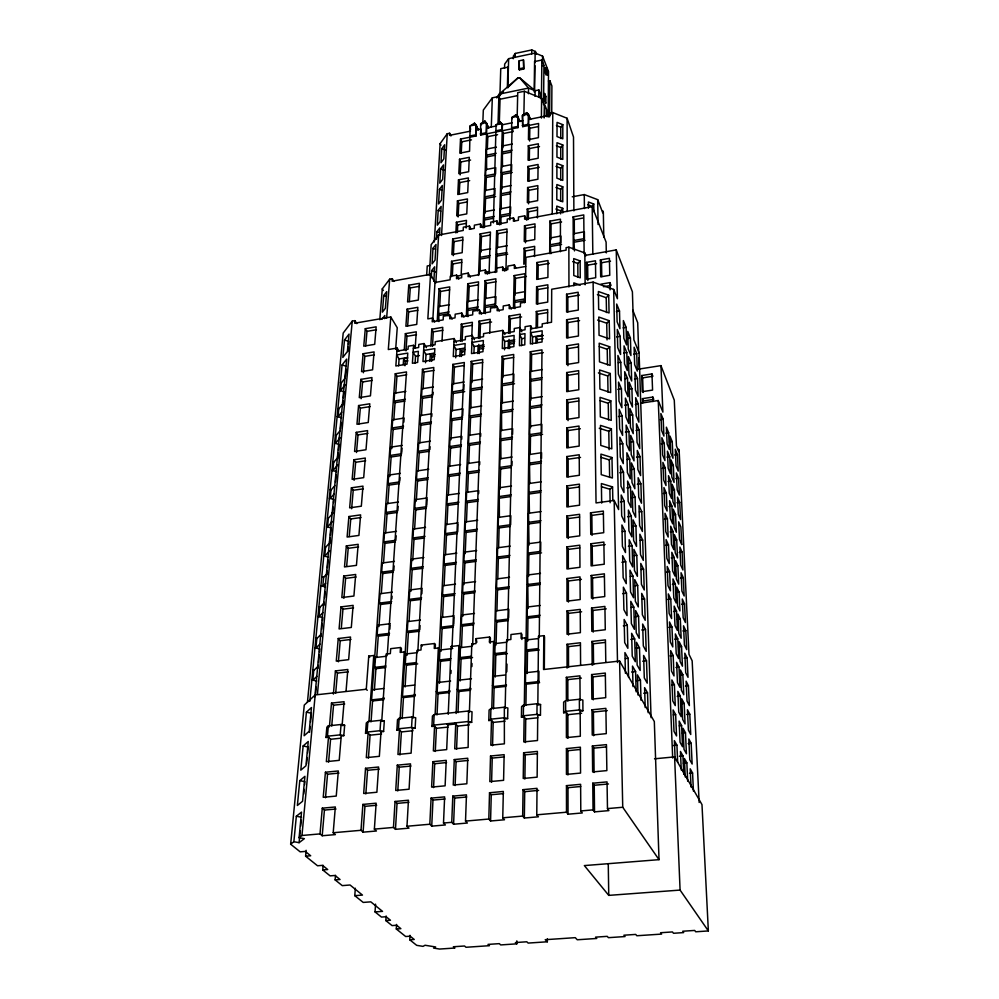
<?xml version="1.0" encoding="UTF-8"?>
<svg xmlns="http://www.w3.org/2000/svg" width="999" height="999" viewBox="0 0 999 999"><rect width="100%" height="100%" fill="white"/><g stroke="black" fill="none" stroke-linecap="round" stroke-linejoin="round"><path stroke-width="1.5" d="M560.651 213.873L560.651 210.814L562.774 208.341L556.78 206.094L556.755 213.774M560.664 201.311L560.689 189.286L562.787 186.788L556.855 184.54L556.805 199.588L562.774 201.823L562.787 186.788M560.701 179.97L560.714 168.182L562.799 165.672L556.918 163.411L556.88 178.159L562.787 180.407L562.799 165.672M560.726 159.053L560.739 147.502L562.799 144.967L556.992 142.695L556.942 157.155L562.799 159.415L562.799 144.967M560.751 138.536L560.764 127.21L562.812 124.675L557.055 122.39L557.005 136.563L562.799 138.836L562.812 124.675M562.774 212.937L562.774 208.341M560.389 251.711L560.439 219.206L549.887 221.141L549.687 253.609M550.224 244.743L550.274 237.937L560.889 236.026L560.876 242.832L550.224 244.743L550.899 253.659M550.998 238.162L551.073 223.888L549.887 221.141M551.735 114.036L551.898 85.964L549.875 80.757L548.439 81.044M516.833 940.871L516.783 943.843L515.409 942.556L526.798 941.782L528.146 943.081L547.327 941.782L547.352 938.798M552.235 213.561L552.759 112.55L550.299 113.049L550.274 115.147L528.771 119.455M547.539 74.713L547.564 70.717L546.341 67.532L544.905 67.832L544.867 71.828L546.091 75L547.539 74.713L546.303 71.528L546.341 67.532M537.737 715.446L537.487 740.521L523.763 741.895L524.138 716.87L521.428 717.145L521.59 706.568L523.501 705.182L537.05 703.746L536.95 714.36L537.737 715.446L540.459 715.172L540.559 704.557L537.837 704.844L538.511 636.276L543.806 635.664L543.543 669.517L619.592 661.051L654.32 721.54L659.015 859.664L584.365 865.584L608.753 895.379L680.082 890.084L708.353 930.931L695.679 931.792L694.705 930.431L682.692 931.243L683.691 932.591L673.488 933.278L672.464 931.93L660.539 932.741L661.588 934.09L636.813 935.751L635.714 934.415L623.913 935.214L625.049 936.55L608.416 937.674L607.242 936.35L595.566 937.137L596.753 938.461L577.26 939.772L575.274 937.661L545.242 939.697L547.327 941.782M548.164 117.07L548.513 71.503L542.582 56.131L535.152 53.059L508.641 58.654L504.67 64.111L504.557 68.207M544.318 669.118L544.555 636.825L543.806 635.664M547.577 322.839L547.677 309.578L536.313 311.501L536.113 327.684M549.625 116.895L549.875 80.757M536.775 814.822L537.025 788.348L523.064 789.647L522.664 816.071L524.338 818.031L538.399 816.795L536.775 814.822L566.495 812.212L568.044 814.197L582.305 812.949L580.794 810.951L580.619 784.327L566.458 785.639L566.495 812.212M538.511 636.276L539.273 637.449L541.982 349.862L530.269 351.773L525.449 683.029L538.848 681.568L538.948 671.253L525.599 672.739M544.18 117.969L544.305 104.982L541.608 98.214L524.338 91.271L517.719 92.632L517.17 117.095M541.533 458.479L541.583 452.709L529.358 454.508L529.832 483.628M544.692 116.096L544.792 104.883L546.69 109.653L546.64 116.646M545.904 96.578L545.854 103.409L544.592 100.262L544.667 93.419L545.904 96.578L543.718 97.015M540.484 98.377L540.534 94.156L538.873 89.972L535.127 90.734L528.521 88.074L519.567 77.71L517.732 78.084L499.275 94.093L496.665 97.627M541.433 99.376L541.858 60.04L534.59 61.563L534.153 91.858M541.396 118.094L541.608 98.214M542.519 62.974L542.582 56.131M543.556 104.695L543.943 65.41L541.858 60.04M538.786 97.003L538.873 89.972M535.939 342.832L536.013 336.813L543.181 335.627M536.613 286.738L536.401 304.008L547.727 302.085L547.852 284.79L536.613 286.738L537.912 289.523L537.749 303.908M536.913 262.512L536.7 279.408L547.902 277.46L548.014 260.539L536.913 262.512L538.186 265.322L538.024 279.146M537.437 217.894L537.574 207.155L527.26 209.066L527.072 219.805M537.3 342.557L537.337 339.548L536.013 336.813M537.474 327.497L537.624 314.26L536.313 311.501M519.73 330.657L525.049 329.77L525.099 326.673L530.644 325.749L530.382 343.906L542.057 341.983L542.157 330.794L530.544 332.717L532.567 336.875L532.479 343.856M524.338 818.031L524.712 791.67L523.064 789.647M524.887 779.008L525.237 754.857L523.613 752.759L537.387 751.41L537.137 777.16L523.226 778.471L523.613 752.759M525.412 742.544L525.749 719.043L523.339 715.771L523.501 705.182L524.3 706.281L525.312 637.824L521.103 638.311L521.191 633.316L510.964 634.527L510.864 639.51L506.68 639.997L505.169 708.303L504.345 707.205L490.921 708.628L489.098 710.002L488.798 720.541L491.483 720.267L490.809 745.192L504.383 743.83L504.345 707.205L507.854 708.016L507.629 718.581L504.932 718.868M525.936 705.431L526.236 684.153L524.662 681.905M527.197 673.513L527.497 651.311L526.573 649.937L526.71 639.909L538.411 638.548M527.647 641.296L527.959 618.231L527.047 616.82L527.185 607.042L540.184 605.456M527.185 607.042L528.096 608.466L527.634 574.999L540.471 573.376M527.959 553.046L528.084 543.756L540.759 542.082L540.671 551.386L527.959 553.046L528.846 554.532L528.546 576.46M528.995 543.718L528.521 513.274L541.046 511.563M529.42 513.299L528.946 483.528L541.321 481.78M529.645 434.59L529.77 426.161L541.845 424.338L541.77 432.779L529.645 434.59L530.494 436.176L530.244 454.545M530.606 427.747L530.157 398.476L542.095 396.628M531.018 398.638L530.544 371.428L542.345 369.555M534.627 89.898L534.964 65.672M535.152 53.059L535.014 62.637L534.59 61.563M535.339 54.083L535.377 51.449L531.768 49.95L515.284 53.434L513.349 56.094L513.286 58.729M535.052 96.366L535.127 90.734L519.567 77.71M531.393 371.528L531.63 354.52L530.269 351.773M534.54 256.543L534.677 246.353L524.113 248.252L523.826 264.248M528.346 219.455L528.471 211.8L527.26 209.066M528.596 203.808L528.821 190.297L527.622 187.537L537.837 185.602L537.649 200.637L527.36 202.572L527.622 187.537M528.971 180.981L529.158 169.206L527.971 166.446L538.086 164.485L537.912 179.233L527.722 181.169L527.971 166.446M529.308 160.077L529.495 148.539L528.321 145.754L538.336 143.794L538.161 158.242L528.084 160.19L528.321 145.754M529.62 140.996L529.832 128.272L528.196 124.351L528.371 114.148L526.61 112.65L522.465 115.335L522.727 126.648L538.586 123.489L538.411 137.662L528.434 139.623L528.833 115.272M521.89 639.472L521.965 634.49L521.191 633.316M531.705 53.909L531.768 49.95M524.512 225.786L524.238 241.471L534.765 239.56L534.977 223.876L524.512 225.786L525.749 228.521L525.499 242.757M429.308 275.424L431.168 244.618L438.611 235.015L463.199 230.482L463.349 227.185L469.48 226.049L469.33 229.345L474.238 228.434L474.375 225.15L480.519 224.013L480.394 227.31L490.671 225.412L490.784 222.103L496.965 220.966L496.865 224.263L507.192 222.365L507.28 219.056L513.486 217.907L513.411 221.216L518.394 220.292L518.469 216.983L524.7 215.834L524.637 219.143L592.207 206.681L606.106 242.133L606.306 252.909M524.612 302.734L525.124 273.664L514.173 275.587L513.461 307.68M525.137 264.048L525.362 250.961L524.113 248.252M528.421 93.706L528.521 88.074L499.275 94.093L499.1 99.713M502.709 333.491L514.198 331.581L514.273 328.484L519.792 327.56L519.443 345.691L524.787 344.817L524.975 333.641L519.655 334.528L521.728 338.673L521.603 345.642M523.863 115.747L524.338 91.271M519.992 328.134L520.254 314.21L509.003 316.121L508.591 333.117M523.751 68.993L523.488 59.903L519.155 60.814L518.981 68.831L519.405 69.905L523.751 68.993L523.488 59.903M522.727 126.648L522.465 115.335L528.371 114.148L530.569 119.48L526.61 112.65M379.795 319.717L382.292 288.873L389.685 279.183L392.295 278.709L392.108 281.181L430.519 274.325L434.977 282.48L450.087 279.807L450.274 276.286L456.668 275.15L456.493 278.684L461.638 277.772L461.8 274.238L468.219 273.102L468.069 276.636L478.808 274.737L478.946 271.204L485.402 270.055L485.277 273.589L496.091 271.678L496.191 268.144L502.684 266.983L502.597 270.529L507.804 269.605L507.892 266.059L514.41 264.91L514.335 268.456L525.611 266.458M484.902 121.054L488.798 127.847L484.902 121.054L480.631 123.764L480.719 135.027L517.994 127.597L517.744 116.284L516.033 114.785L511.85 117.47L511.6 127.66L513.274 131.556L503.459 133.516L503.084 146.229M502.759 817.819L503.334 791.458L489.522 792.744L488.811 819.043L490.571 820.991L504.483 819.767L502.759 817.819L522.664 816.071M514.835 308.641L514.335 293.494L525.349 291.583M517.994 127.597L518.219 117.407M519.405 69.905L519.155 60.814M506.805 671.765L506.98 664.11M515.159 293.606L515.496 278.334L514.173 275.587M508.641 617.632L508.816 609.278L495.954 610.851L495.691 620.579L496.665 621.977L496.103 643.431M512 461.338L511.9 465.646L499.75 467.407L499.987 458.803L512.087 457.03M512.574 434.353L512.699 428.733L500.724 430.544L500.924 458.828M508.216 348.576L508.404 340.846M430.519 274.325L427.847 318.868L432.43 318.082L432.205 321.765L443.156 319.905L443.344 316.208L449.925 315.085L449.737 318.781L455.007 317.882L455.194 314.185L461.788 313.062L461.625 316.758L472.664 314.872L472.814 311.176L479.458 310.04L479.32 313.736L490.422 311.85L490.546 308.142L497.227 306.993L497.115 310.714L503.146 309.678L503.246 305.969L509.278 304.932L509.178 308.654L520.404 306.743L520.479 303.022L525.187 302.21L525.961 257.317L566.096 250.162L566.096 247.652L568.868 247.165L584.84 252.959L586.001 255.781M515.197 57.393L515.284 53.434M509.677 348.589L509.015 339.41M510.027 333.529L510.377 318.856L509.003 316.121M495.229 677.06L495.804 654.944L494.817 653.583L495.092 643.593L506.668 642.245M496.953 610.764L497.502 589.847L496.553 588.411L496.803 578.921L509.502 577.297M497.789 578.908L498.314 558.503L497.377 557.03L497.627 547.777L510.177 546.116M498.601 547.727L499.113 527.922L498.189 526.436L498.426 517.395L510.826 515.696L510.639 524.75L498.189 526.436M499.388 517.407L499.213 487.749L511.463 486.014M500.162 487.824L500.649 468.956L499.75 467.407M501.66 430.631L501.461 402.934L513.286 401.099M502.372 403.084L502.172 375.961L513.873 374.101L513.698 382.13L501.96 383.991M503.084 376.049L503.521 359.091L502.097 356.356L513.698 354.47L507.48 641.158L506.68 639.997M505.931 270.604L507.017 228.996L496.653 230.906L495.379 272.477M504.507 349.837L504.72 341.483L502.597 337.35L514.11 335.439L513.873 346.616L502.297 348.514L502.784 330.407L483.591 333.616L483.491 336.688L472.102 338.586M509.815 219.867L512.075 128.784M507.392 86.813L507.942 67.158L500.749 68.656L499.9 95.817M490.921 708.628L490.634 719.18L493.169 722.414L492.557 745.729M507.842 87.875L508.641 58.654M490.521 756.018L489.822 781.618L503.583 780.319L504.145 754.67L490.521 756.018L492.232 758.091L491.595 782.142M491.808 708.204L493.618 641.52L489.448 642.007L489.597 637.037L476.111 638.623L475.949 643.581L471.803 644.068L469.393 712.087L468.519 711.001L434.153 714.647L432.442 715.996L431.93 726.46L434.565 726.186L433.366 750.936L446.69 749.6L447.764 724.812L446.865 723.751M502.097 356.356L493.256 686.563L506.518 685.102M490.571 820.991L491.258 794.742L489.522 792.744M493.531 708.865L494.093 687.662L492.432 685.451M499.463 224.85L502.422 124.738L500.299 122.09L496.066 124.8L493.406 222.902M500.287 215.272L500.474 208.779L510.664 206.88L510.501 213.374L500.287 215.272L501.036 216.895L500.824 224.538M501.273 208.903L501.098 187.425L511.188 185.514M501.535 172.74L501.71 166.496L511.7 164.56L511.55 170.804L501.535 172.74L502.272 174.388L501.848 189.073L501.098 187.425M502.497 166.708L502.31 145.979L512.212 144.031M499.288 123.639L500.049 99.213L498.876 96.491L492.32 97.84L483.316 110.077L482.779 123.764M494.992 307.792L495.866 278.796L485.027 280.707L483.891 312.724M496.79 271.953L496.69 247.627L507.13 245.742M497.514 247.814L497.939 233.616L496.653 230.906M503.459 133.516L501.76 129.62L501.935 123.626L496.066 124.8L496.553 125.911L486.8 127.872M489.735 333.191L490.184 319.305L479.033 321.191L478.409 338.149M495.017 189.847L494.855 194.942L484.802 196.84L485.027 190.484L495.067 188.574M498.014 123.988L498.876 96.491M485.352 313.661L484.99 298.551L495.904 296.666L495.691 303.946L484.74 305.819M485.876 298.664L486.401 283.429L485.027 280.707M469.018 722.602L471.678 722.327L472.04 711.812L468.519 711.001L468.131 747.452L454.72 748.8L455.719 723.988L447.764 724.812M489.06 273.589L490.447 232.043L480.144 233.928L478.546 275.449M476.873 642.257L476.111 638.623M465.522 821.091L466.458 794.867L452.797 796.128L451.748 822.314L453.596 824.237L467.345 823.026L465.522 821.091L488.811 819.043M471.903 666.558L472.003 663.511M491.296 126.848L492.32 97.84M478.633 493.581L478.746 490.646L466.62 492.357L466.271 501.148L467.232 502.659L466.471 521.915M479.645 464.622L479.745 461.763L467.769 463.511L467.432 472.102L468.369 473.626L467.632 492.32M480.631 436.351L480.731 433.554L468.893 435.339L468.556 443.731L469.493 445.279L468.768 463.536M480.182 270.567L480.082 250.624L490.447 248.751M480.144 233.928L481.468 236.626L480.869 252.235L480.082 250.624M477.834 353.559L478.121 345.854M487.35 149.326L487.824 136.626L486.076 132.755L486.463 122.59L480.631 123.764L481.131 124.875M479.383 353.546L478.796 344.405M483.091 227.872L486.95 123.701M484.503 227.535L484.24 211.813L494.38 209.915M485.576 175.812L485.801 169.58L495.741 167.657L495.541 173.888L485.576 175.812L486.326 177.447L485.851 190.647M486.613 169.78L486.55 149.088L496.391 147.14M479.932 338.536L480.469 323.901L479.033 321.191M485.077 211.938L485.564 198.464L484.802 196.84M453.596 824.237L454.632 798.101L452.797 796.128M455.132 785.564L456.081 761.625L454.283 759.577L467.757 758.253L466.845 783.778L453.246 785.052L454.283 759.577M456.568 749.325L457.492 726.111L454.832 722.914M458.029 712.624L458.878 691.508L457.117 689.322M460.202 680.943L461.076 658.928L460.039 657.579L460.439 647.627L471.89 646.291M461.526 647.464L462.362 626.098L461.351 624.712L461.738 615.009L474.463 613.461M462.749 616.408L463.623 594.08L462.624 592.657L462.999 583.204L475.574 581.605M463.998 584.627L464.86 562.862L463.873 561.413L464.235 552.185L476.648 550.536M477.709 520.229L465.447 521.903L465.084 530.906L466.058 532.392L465.222 553.633L464.235 552.185M469.88 435.427L470.579 417.594L469.655 416.009L469.992 407.829L481.693 406.006M470.966 407.967L471.053 380.931L482.629 379.083M471.965 382.542L472.689 364.098L471.191 361.388L482.692 359.515L472.652 645.217L471.803 644.068M473.901 353.471L474.175 346.528L471.953 342.445L483.354 340.547L482.967 351.685L471.503 353.571L472.227 335.514L465.434 336.651L465.297 339.722L453.983 341.608M477.435 310.801L478.546 281.843L467.757 283.741L466.383 315.709M456.143 713.486L458.891 645.579L451.173 646.478L448.226 714.322M471.815 336.188L472.365 322.315L461.288 324.2L460.527 341.121M471.191 361.388L458.004 690.421L471.103 688.985L470.254 687.874M480.719 135.027L480.969 129.046L476.298 129.982M450.924 673.463L451.061 670.429M453.771 624.238L454.07 617.32M458.042 524.413L457.717 531.905L445.492 533.566L445.916 524.575L458.104 522.914M461.688 439.21L461.813 436.413L450.037 438.186L449.637 446.553L450.599 448.101L449.737 466.321M462.687 415.734L462.987 408.916L451.348 410.726L450.961 418.893L451.898 420.467L450.999 439.747M464.023 384.702L463.786 390.035L452.247 391.87L452.634 383.878L464.135 382.043M467.894 316.633L467.607 301.561L478.459 299.688M468.531 301.661L469.168 286.451L467.757 283.741M476.048 135.964L475.974 124.7L474.463 123.164L470.167 125.874L469.58 151.236L459.815 153.159L460.514 139.061L476.048 135.964L476.473 125.812M461.438 356.493L461.638 352.01L460.751 350.412L464.947 349.725M462.1 341.496L462.749 326.898L461.288 324.2M443.506 823.039L444.642 796.877L431.093 798.126L429.82 824.237L431.73 826.148L445.379 824.949L443.506 823.039L451.748 822.314M459.827 356.506L460.177 348.813M466.133 228.009L466.471 220.379L456.393 222.253L455.869 232.929M470.541 129.758L470.167 125.874L475.974 124.7L478.346 129.945L474.463 123.164M451.173 646.478L452.035 647.614L464.323 362.512L452.897 364.373L437.137 692.707L450.162 691.271L449.275 690.184M423.863 346.628L435.077 344.755L435.239 341.695L454.133 338.536L453.271 356.556L464.66 354.695L465.134 343.569L453.796 345.454L456.081 349.525L455.694 357.829M439.485 683.241L440.522 661.276L439.46 659.939L439.935 650.012L452.734 648.526M440.996 651.373L442.07 628.533L441.021 627.147L441.483 617.469L454.133 615.933M442.594 617.382L443.581 596.59L442.557 595.179L443.007 585.739L455.482 584.153M444.093 585.614L445.054 565.434L444.043 563.998L444.48 554.782L456.818 553.159M446.978 524.587L447.889 505.369L446.903 503.871L447.327 495.092L459.365 493.394M448.376 495.042L449.263 476.398L448.289 474.875L448.701 466.308L460.601 464.56M431.73 826.148L432.979 800.099L431.093 798.126M433.566 787.587L434.702 763.723L432.854 761.675L446.228 760.364L445.117 785.826L431.618 787.087L432.854 761.675M435.289 751.448L436.401 728.296L433.641 725.124L434.153 714.647M437.038 714.847L438.037 693.793L436.238 691.608M445.554 554.72L446.491 535.039L445.492 533.566M452.36 410.851L453.184 393.456L452.247 391.87M453.633 383.941L454.433 367.07L452.897 364.373M435.202 648.351L435.389 644.655L434.503 643.518L421.266 645.067L420.991 649.999L416.92 650.474L413.099 718.044L412.162 716.97L399.138 718.356L397.502 719.692L396.853 730.107L399.463 729.832L397.939 754.47L411.113 753.159L412.512 728.483L411.563 727.422L412.162 716.97L415.709 717.769L415.122 728.209L412.512 728.483M457.455 200.836L456.718 215.784L466.77 213.898L467.445 198.951L457.455 200.836L458.791 203.534L458.129 216.97M458.491 179.845L457.767 194.493L467.719 192.595L468.381 177.934L458.491 179.845L459.815 182.555L459.24 194.268M459.515 159.253L458.803 173.626L468.656 171.716L469.305 157.33L459.515 159.253L460.814 161.975L460.189 174.9M457.367 232.542L457.742 224.925L456.393 222.253M461.251 153.072L461.8 141.808L460.514 139.061M435.139 714.21L438.349 647.976L434.253 648.451L434.503 643.518M448.251 315.784L449.725 286.9L439.048 288.773L437.262 320.667M450.736 277.21L451.548 261.301L461.863 259.44L461.126 275.362L456.668 276.149M452.684 238.973L451.885 254.558L462.175 252.697L462.899 237.088L452.684 238.973L454.058 241.646L453.346 255.657M452.36 275.512L452.934 263.948L451.548 261.301M516.783 943.843L500.711 944.929L499.313 943.643L488.024 944.405L489.448 945.691L466.009 947.277L464.535 946.003L453.371 946.752L454.87 948.026L439.61 949.05L433.603 948.076L435.639 946.965L425.037 945.254L423.014 946.365L416.683 945.341L409.752 939.784L409.99 935.301M442.02 341.159L442.757 327.335L431.78 329.183L430.806 346.066M417.832 651.61L433.791 367.482L422.477 369.33L402.51 696.49L415.384 695.079L414.46 693.993M441.546 235.514L447.24 133.741L449.637 133.267L450.936 135.989M420.067 625.561L419.83 629.695L407.28 631.206L407.867 621.565L420.367 620.042M421.84 593.768L422.065 589.735M426.785 505.244L427.11 499.4M430.057 446.728L429.907 449.513L418.219 451.248L418.718 442.919L430.369 441.158M431.743 416.458L431.905 413.748L420.379 415.534L419.892 423.676L420.879 425.237L419.805 442.982M433.104 392.27L432.954 394.93L421.528 396.74L422.003 388.773L433.391 386.95M438.861 321.578L438.711 306.556L449.463 304.695M439.685 306.643L440.522 291.471L439.048 288.773M449.637 133.267L449.525 135.352L470.479 131.144M429.907 361.413L430.357 353.746M432.779 320.542L434.977 282.48M435.851 282.942L438.611 235.015M431.618 361.388L431.88 356.918L430.944 355.332L435.102 354.645M432.48 346.428L433.304 331.868L431.78 329.183M439.473 235.402L439.91 227.797L436.963 231.618L436.513 239.223M406.98 826.248L408.454 800.224L395.055 801.46L393.469 827.434L395.467 829.332L408.953 828.146L406.98 826.248L429.82 824.237M431.243 277.797L431.668 270.592L434.677 266.795L433.841 281.219M432.992 248.339L432.067 263.873L435.064 260.052L435.976 244.505L432.992 248.339L435.564 249.238M434.315 241.97L440.134 143.594L447.24 133.741M409.752 939.784L414.235 939.472L410.177 936.188L405.669 936.513L396.303 928.995L396.566 924.437M438.199 210.277L437.337 225.175L440.284 221.341L441.133 206.418L438.199 210.277L440.696 211.189M439.423 189.36L438.573 203.958L441.496 200.1L442.32 185.477L439.423 189.36L441.895 190.26M440.621 168.831L439.785 183.154L442.682 179.271L443.494 164.922L440.621 168.831L444.293 170.205M441.783 148.701L440.971 162.75L443.843 158.841L444.642 144.768L441.783 148.701L445.429 150.075M397.29 765.172L395.729 790.471L409.078 789.21L410.514 763.873L397.29 765.172L399.238 767.195L397.789 790.958M400.099 719.417L404.245 651.96L400.199 652.434L400.499 647.514L390.684 648.663L390.347 653.583L386.326 654.058L381.73 721.353L384.315 721.078L383.604 731.48L381.019 731.755L380.032 730.706L380.744 720.304L384.315 721.078M413.374 348.376L418.618 347.502L418.806 344.443L424.051 343.556L422.964 361.538L434.228 359.69L434.852 348.601L423.638 350.462L426.011 354.495L425.512 362.774M405.094 686.962L406.418 665.184L405.307 663.86L405.906 653.983L417.157 652.672M409.053 621.465L410.289 600.749L409.215 599.363L409.79 589.959L422.14 588.386M410.864 591.358L412.162 569.717L411.101 568.294L411.663 559.115L423.863 557.504M412.724 560.551L413.986 539.423L412.949 537.974L413.486 529.02L425.549 527.372M414.622 529.008L415.771 509.865L414.747 508.379L415.272 499.637L427.197 497.952M416.396 499.575L417.52 480.994L416.496 479.483L417.02 470.941L428.796 469.218M395.467 829.332L397.04 803.396L395.055 801.46M399.975 754.982L401.373 731.93L398.501 728.783L399.138 718.356M402.185 718.531L403.459 697.564L401.573 695.416M407.005 655.319L408.379 632.567L407.28 631.206M418.119 470.941L419.218 452.784L418.219 451.248M421.453 415.646L422.502 398.314L421.528 396.74M423.064 388.823L424.088 371.99L422.477 369.33M401.198 652.322L401.436 648.638L400.499 647.514M396.303 928.995L400.861 928.67L396.64 925.261L392.058 925.586L385.826 920.579L386.113 915.971M426.673 275.162L427.235 265.984L430.182 265.459M415.222 347.839L416.258 331.818L405.382 333.654L404.27 349.662M415.084 363.124L415.534 356.218L413.124 352.21L418.369 351.336L417.669 362.4L412.4 363.274L413.574 345.317L408.241 346.203L408.029 349.263L396.928 351.111M385.826 920.579L390.447 920.241L386.101 916.732L381.456 917.07L375.05 911.925L375.562 904.157M389.835 629.208L390.122 625.087M391.883 598.876L392.07 596.191M394.106 565.971L393.806 570.541L381.668 572.127L382.33 562.986L394.418 561.388M396.141 535.814L395.841 540.284L383.853 541.908L384.503 532.979L396.453 531.356M398.139 506.381L397.839 510.751L385.989 512.412L386.625 503.696L398.426 502.022M399.887 480.482L400.075 477.634M401.785 452.335L402.073 448.176M403.833 422.127L404.108 418.057L392.694 419.83L392.108 427.959L393.119 429.508L391.745 448.663M403.234 364.623L403.646 358.678L407.767 357.992M407.08 309.178L405.894 326.261L416.745 324.413L417.844 307.305L407.08 309.178L408.641 311.85L407.679 325.811M408.753 285.214L407.58 301.935L418.319 300.062L419.405 283.329L408.753 285.214L410.289 287.912L409.353 301.586M404.945 365.759L405.244 361.301L403.646 358.678M405.969 350.836L406.968 336.313L405.382 333.654M374.375 829.12L376.148 803.196L362.887 804.42L361.001 830.294L363.087 832.167L376.423 830.993L374.375 829.12L393.469 827.434M381.019 731.755L379.345 756.33L366.308 757.642L368.107 733.104L365.522 733.366L366.296 722.989L367.869 721.665L380.744 720.304M398.613 365.821L399.113 358.928L396.653 354.945L407.767 353.097L407.018 364.148L395.841 365.984L397.152 348.064L388.311 349.538L390.796 316.995L354.682 323.214L354.92 320.642L352.26 321.104L343.194 333.067L307.455 702.135M365.534 768.293L363.686 793.481L376.885 792.244L378.609 767.007L365.534 768.293L367.557 770.291L365.846 793.955M368.968 721.228L373.763 655.519L368.756 656.106L366.271 689.26L367.257 690.334M386.326 654.058L387.275 655.169L406.493 371.928L395.279 373.763L371.591 699.874L384.328 698.488L383.366 697.402M374.375 690.371L375.936 668.681L374.787 667.369L375.499 657.517L386.638 656.218M376.748 657.33L378.271 636.176L377.135 634.827L377.834 625.224L390.209 623.713M378.958 626.585L380.544 604.47L379.433 603.096L380.107 593.718L392.345 592.17M387.799 503.633L389.123 485.089L388.074 483.603L388.698 475.087L400.362 473.376M389.735 476.585L391.146 456.98L390.109 455.457L390.709 447.14L402.26 445.404M393.806 419.942L395.055 402.647L394.043 401.086L394.617 393.144L405.906 391.346M363.087 832.167L364.947 806.355L362.887 804.42M368.431 758.129L370.092 735.177L367.108 732.055L367.869 721.665M371.054 721.827L372.565 700.948L370.604 698.801M381.331 593.581L382.767 573.538L381.668 572.127M383.541 562.899L384.94 543.356L383.853 541.908M385.689 532.966L387.063 513.873L385.989 512.412M395.729 393.194L396.94 376.398L395.279 373.763M375.05 911.925L382.53 911.375L370.804 901.847L363.211 902.422L354.782 895.666L355.332 888.223M395.666 349.363L397.24 327.734L390.796 316.995M384.565 318.619L384.815 315.522L381.818 319.355M386.65 317.894L389.685 279.183M354.782 895.666L362.462 895.079L350.062 885.002L342.27 885.626L335.127 879.894L335.502 875.336M383.741 295.504L382.392 312.138L385.377 308.304L386.7 291.633L383.741 295.504L386.463 296.403M333.204 832.741L335.339 806.967L322.277 808.179L320.017 833.903L322.202 835.751L335.364 834.602L333.204 832.741L361.001 830.294M341.246 735.888L339.21 760.351L326.348 761.638L328.496 737.225L325.949 737.487L326.873 727.16L328.359 725.848L341.071 724.5L344.655 725.274L343.806 735.626L341.246 735.888L340.209 734.864L341.071 724.5M346.054 691.158L347.839 669.492L335.414 670.916L333.391 694.093M335.701 693.144L337.425 673.089L335.414 670.916M338.411 661.8L340.222 640.734L338.249 638.511L350.524 637.037L348.651 659.665L336.276 661.113L338.249 638.511M341.308 628.259L342.957 609.178L341.009 606.893L353.134 605.369L351.311 627.459L339.086 628.945L341.009 606.893M343.893 598.326L345.617 578.384L343.706 576.048L355.694 574.475L353.908 596.028L341.82 597.564L343.706 576.048M346.665 566.283L348.214 548.314L346.328 545.929L358.179 544.33L356.443 565.359L344.493 566.933L346.328 545.929M349.238 536.513L350.761 518.956L348.901 516.533L360.614 514.885L358.916 535.427L347.103 537.037L348.901 516.533M351.636 508.753L353.234 490.284L351.398 487.812L362.987 486.138L361.326 506.193L349.65 507.842L351.398 487.812M354.096 480.307L355.656 462.275L353.846 459.765L365.309 458.054L363.686 477.647L352.147 479.333L353.846 459.765M356.493 452.522L358.029 434.902L356.243 432.355L367.57 430.606L365.996 449.75L354.57 451.473L356.243 432.355M358.966 423.938L360.339 408.141L358.579 405.557L369.792 403.783L368.244 422.49L356.955 424.25L358.579 405.557M361.151 398.713L362.6 381.98L360.864 379.37L371.953 377.56L370.442 395.854L359.278 397.639L360.864 379.37M363.399 372.752L364.81 356.393L363.112 353.746L374.076 351.91L372.59 369.805L361.551 371.616L363.112 353.746M365.721 345.916L366.97 331.356L365.297 328.683L376.148 326.835L374.7 344.33L363.761 346.166L365.297 328.683M335.127 879.894L340.035 879.507L335.04 875.461L330.107 875.861L322.727 869.929L323.114 865.321M325.424 772.227L323.226 797.289L336.251 796.066L338.336 770.966L325.424 772.227L327.547 774.213L338.998 773.089M329.533 725.399L331.493 703.096L344.081 701.71L342.108 725.549L344.655 725.274M322.202 835.751L324.425 810.077L322.277 808.179M325.499 797.751L327.547 774.213M328.596 762.112L330.582 739.272L327.447 736.188L328.359 725.848L329.408 726.885M331.73 725.986L333.541 705.207L331.493 703.096M322.727 869.929L327.697 869.53L322.54 865.359L317.532 865.771L305.594 856.193L306.144 850.299M305.594 856.193L310.677 855.768L305.282 851.41L300.175 851.847L290.647 844.192L293.868 841.72L299.101 842.669L300.237 830.693M300.662 826.21L301.236 820.216M303.721 794.068L304.158 789.422M304.595 784.777L304.895 781.668L299.787 780.656L297.377 805.469L302.56 801.273L304.932 776.335L299.787 780.656M306.606 763.636L307.18 757.592M307.617 753.059L308.179 747.027L303.147 745.978L300.799 770.154L305.944 765.783L308.254 741.495L303.147 745.978M309.578 732.379L310.14 726.498M310.552 722.077L311.251 714.722M314.86 696.703L346.678 359.078L342.095 364.96L309.815 701.385M299.101 842.669L304.358 838.661L299.101 837.699L301.96 835.489L315.197 694.942L366.271 689.26M315.609 693.294L316.196 687.162M317.957 668.343L318.244 665.359M318.519 662.374L319.23 654.907M319.505 651.922L319.792 648.925L314.947 647.789M320.954 636.538L321.228 633.616M321.641 629.245L322.19 623.413M322.465 620.504L322.739 617.594L317.957 616.433M323.888 605.294L324.176 602.235M324.613 597.664L325.187 591.57M326.748 574.987L327.16 570.529M327.447 567.544L328.147 560.102M329.658 543.943L330.207 538.136M330.482 535.227L331.168 527.959L326.573 526.735M332.555 513.224L333.129 507.105M333.566 502.522L333.853 499.463L329.308 498.214M335.489 482.08L336.188 474.6M337.65 459.003L338.199 453.159M338.474 450.237L339.023 444.393L334.603 443.106M340.509 428.608L341.096 422.427M342.694 405.369L343.132 400.836M343.406 397.802L343.981 391.758L339.648 390.434M345.404 376.66L346.091 369.255M347.764 351.523L348.176 347.177M348.451 344.28L348.713 341.383L344.493 340.035L342.819 357.43L347.39 351.523L349.038 334.078L344.493 340.035M317.42 694.342L352.26 321.104M317.794 666.583L313.773 670.429L312.849 680.157L316.87 676.348M320.804 634.577L316.833 638.536L315.921 648.026L319.905 644.105M323.751 603.346L319.805 607.404L318.918 616.658L322.877 612.637M329.458 541.795L330.394 542.045L325.549 547.34L324.7 556.168L329.558 550.899L328.621 550.661M332.205 512.699L333.129 512.949L328.321 518.356L327.497 526.972L332.305 521.603L331.381 521.366M334.84 485.639L331.019 490.034L330.219 498.464L334.041 494.093M337.5 456.518L338.399 456.78L333.666 462.362L332.879 470.604L337.625 465.034M340.01 430.769L336.251 435.314L335.489 443.369L340.184 437.712L339.298 437.45M342.557 402.847L343.431 403.109L338.786 408.866L338.024 416.745L341.758 412.15M344.942 378.334L341.258 383.004L340.522 390.696L345.142 384.89L344.268 384.615M327.56 573.101L323.651 577.247L322.789 586.288L325.736 583.204M299.101 837.699L301.536 812.1L296.341 816.245L293.868 841.72M290.647 844.192L304.27 705.069L315.197 694.942M306.418 712.162L304.133 735.739L309.228 731.206L311.476 707.529L306.418 712.162L311.388 713.249M588.448 208.142L588.386 201.985L593.756 204.021L591.783 206.269L587.749 204.745M577.897 277.285L577.809 263.461L580.132 260.901L573.713 258.591L573.788 275.524L580.257 277.822L580.132 260.901M606.518 312.537L606.231 297.727L608.703 295.155L598.389 291.508L598.663 309.328L609.065 312.962L608.703 295.155M607.042 339.897L606.718 323.214L609.215 320.679L598.788 317.058L599.063 335.302L609.577 338.886L609.215 320.679M607.504 364.81L607.217 349.288L609.74 346.778L599.188 343.206L599.487 361.863L610.114 365.422L609.74 346.778M608.029 392.108L607.729 375.986L610.277 373.501L599.612 369.955L599.912 389.061L610.664 392.582L610.277 373.501M496.89 97.765L503.471 91.546M507.867 87.413L517.732 78.084M608.553 419.805L608.241 403.296L610.826 400.849L600.037 397.352L600.337 416.908L611.226 420.379L610.826 400.849M609.128 449.7L608.778 431.268L611.4 428.858L600.474 425.399L600.786 445.429L611.8 448.863L611.4 428.858M609.652 477.447L609.315 459.902L611.975 457.53L600.923 454.12L601.236 474.65L612.387 478.022L611.975 457.53M610.139 502.722L609.877 489.248L612.562 486.913L601.373 483.553L601.685 503.096M325.949 737.487L327.447 736.188L340.209 734.864L343.806 735.626M365.522 733.366L367.108 732.055L380.032 730.706L383.604 731.48M396.853 730.107L398.501 728.783L411.563 727.422L415.122 728.209M431.93 726.46L433.641 725.124L468.144 721.528L471.678 722.327M488.798 720.541L490.634 719.18L504.108 717.781L507.629 718.581M521.428 717.145L523.339 715.771L536.95 714.36L540.459 715.172M565.621 700.724L563.636 702.122L563.636 712.762L566.383 712.474L566.408 737.624L580.319 736.238L580.169 711.038L579.432 709.927L579.37 699.263L565.621 700.724L565.634 711.363L567.882 714.672L567.919 738.298M563.636 712.762L565.634 711.363L579.432 709.927L582.929 710.751L582.854 700.087L579.37 699.263M518.981 68.831L523.326 67.932M542.482 65.709L543.943 65.41M544.867 71.828L546.303 71.528M500.049 99.213L517.407 95.667M502.422 124.738L512.225 122.777M518.119 121.591L522.852 120.642M469.705 136.026L475.549 134.865M480.219 133.928L486.076 132.755M495.866 130.807L501.76 129.62M511.6 127.66L517.519 126.473M522.265 125.537L528.196 124.351M461.8 141.808L471.478 139.872M487.824 136.626L497.577 134.678M529.832 128.272L538.311 126.573M486.326 155.195L496.203 153.259M502.135 152.098L512.05 150.15M460.814 161.975L470.591 160.065M487.087 156.843L495.529 155.182M502.872 153.746L511.363 152.085M529.495 148.539L539.497 146.578M459.815 182.555L469.68 180.657M486.326 177.447L494.867 175.812M502.272 174.388L512.275 172.452M529.158 169.206L539.248 167.27M500.911 193.794L511.026 191.87M458.791 203.534L467.332 201.91M485.564 198.464L495.616 196.566M501.66 195.429L510.327 193.794M528.821 190.297L537.549 188.636M572.265 196.803L584.278 194.568L597.689 199.65L602.797 212.912L602.759 210.864L603.346 212.387L603.796 237.225M484.003 218.294L494.168 216.408M457.742 224.925L466.371 223.326M484.777 219.905L493.481 218.294M501.036 216.895L509.79 215.272M528.471 211.8L537.287 210.165M573.289 249.413L573.139 216.87L583.766 214.922L584.128 253.696M454.058 241.646L462.799 240.047M481.468 236.626L490.284 235.015M497.939 233.616L506.818 231.993M525.749 228.521L534.702 226.885M551.073 223.888L561.6 221.965M573.139 216.87L574.275 219.655L583.366 217.982M479.82 257.38L490.222 255.519M496.491 254.395L506.955 252.51M573.701 240.522L584.427 238.599L584.365 231.78L573.663 233.716L574.437 250.924M452.934 263.948L461.763 262.375M480.619 258.991L489.535 257.392M497.265 256.006L507.717 254.133M525.362 250.961L534.403 249.35M550.948 246.378L561.575 244.468M574.388 242.17L585.102 240.247M485.202 272.265L489.697 271.466M503.533 269.018L506.543 268.481M584.865 255.457L616.233 249.912L632.404 291.795L633.89 339.835L639.073 352.759L651.073 717.682M410.289 287.912L419.405 286.313M538.186 265.322L549.275 263.361M586.5 262.362L595.466 260.776L595.704 277.71L586.675 279.27L586.5 262.362L587.662 265.172L587.837 280.532M600.399 259.915L609.402 258.329L609.765 275.274L600.686 276.848L600.399 259.915L601.535 262.737L601.773 276.586M587.662 265.172L596.615 263.611M601.535 262.737L610.526 261.164M440.522 291.471L449.65 289.872M469.168 286.451L478.396 284.84M486.401 283.429L495.879 281.768M515.496 278.334L526.411 276.423M408.641 311.85L417.857 310.264M537.912 289.523L547.714 287.824M616.233 249.912L617.407 298.738L613.661 289.435L593.106 282.118L551.698 289.248L551.523 322.265L542.22 323.813L542.195 326.91L530.594 328.846M600.811 284.191L609.914 282.617L611.038 285.427L603.471 286.725M438.311 313.786L449.088 311.938M467.295 308.816L478.184 306.943M514.173 300.774L525.224 298.876M439.198 315.384L448.626 313.773M468.156 310.427L477.672 308.791M485.576 307.442L496.503 305.569M514.972 302.41L524.637 300.749M566.583 294.23L578.159 292.245L578.284 310.065L566.595 312.025L566.583 294.23L567.832 297.078L567.869 311.888M366.97 331.356L376.448 329.745M567.832 297.078L579.395 295.105M406.968 336.313L416.471 334.702M433.304 331.868L442.894 330.244M462.749 326.898L472.427 325.262M480.469 323.901L491.595 322.028M510.377 318.856L521.603 316.958M537.624 314.26L547.539 312.587M566.608 319.742L578.334 317.782L578.446 336.014L566.633 337.949L566.608 319.742L567.882 322.565L567.907 337.712M616.433 311.526L619.505 311.014L619.942 328.696L617.107 321.765L616.683 304.033L619.505 311.014M364.81 356.393L374.388 354.795M567.882 322.565L579.582 320.617M399.113 358.928L407.417 357.555M415.534 356.218L419.455 355.569M426.011 354.495L434.403 353.097M456.081 349.525L464.547 348.114M474.175 346.528L484.115 344.892M504.72 341.483L514.76 339.822M521.728 338.673L524.375 338.236M532.567 336.875L542.707 335.202M478.671 347.452L484.303 346.528M508.953 342.457L514.635 341.521M405.244 361.301L407.992 360.851M431.88 356.918L434.64 356.456M461.638 352.01L464.435 351.548M479.545 349.063L483.766 348.376M509.777 344.081L514.035 343.381M537.337 339.548L543.069 338.599M623.076 327.872L626.111 327.372L626.585 344.942L623.838 338.211L623.364 320.592L626.111 327.372M616.645 336.938L620.129 336.363L620.579 354.458L617.719 347.602L617.282 329.458L620.129 336.363M566.645 345.841L578.496 343.918L578.621 362.562L566.67 364.473L566.645 345.841L567.932 348.626L567.969 365.684M627.422 338.561L630.419 338.074L630.931 355.557L628.234 348.951L627.734 331.406L630.419 338.074M362.6 381.98L372.277 380.407M396.94 376.398L406.73 374.812M424.088 371.99L433.953 370.392M454.433 367.07L464.398 365.447M472.689 364.098L482.729 362.462M503.521 359.091L513.661 357.442M531.63 354.52L543.319 352.622M567.932 348.626L578.284 346.953M623.738 353.047L626.798 352.56L627.297 370.529L624.512 363.861L624.038 345.854L626.798 352.56M633.766 354.17L636.738 353.696L637.287 371.066L634.652 364.635L634.115 347.215L636.738 353.696M618.418 362.674L620.779 362.3L621.228 380.806L618.344 374.038L617.906 355.469L620.779 362.3M566.683 372.552L578.671 370.654L578.796 389.747L566.708 391.62L566.683 372.552L567.981 375.299L568.019 391.421M628.121 363.611L631.156 363.137L631.68 381.019L628.945 374.475L628.446 356.543L631.156 363.137M394.043 401.086L405.369 399.288M470.741 388.936L482.355 387.1M530.432 379.483L542.27 377.61M360.339 408.141L370.117 406.593M395.055 402.647L404.945 401.086M422.502 398.314L432.48 396.728M453.184 393.456L464.71 391.633M471.653 390.534L481.793 388.936M502.834 385.614L514.547 383.753M531.256 381.118L541.608 379.47M567.981 375.299L578.458 373.651M638.311 369.18L660.938 365.622L674.275 400.162L676.435 445.891L678.733 451.61L678.621 449.175L679.145 450.499L688.985 654.32L692.157 660.826L699.15 802.459M641.695 375.537L651.96 373.926L652.884 376.261L642.632 377.859L641.695 375.537L642.232 391.67L652.572 390.085L651.96 373.926M625.187 378.671L627.509 378.309L628.021 396.678L625.199 390.097L624.712 371.678L627.509 378.309M634.527 379.058L637.524 378.596L638.086 396.341L635.439 389.985L634.889 372.19L637.524 378.596M617.857 389.385L621.428 388.836L621.902 407.767L618.98 401.086L618.531 382.093L621.428 388.836M628.846 389.235L631.905 388.761L632.442 407.043L629.682 400.587L629.17 382.255L631.905 388.761M566.72 399.9L578.858 398.027L578.983 417.57L566.745 419.418L566.72 399.9L568.031 402.609L568.069 420.616M392.108 427.959L403.559 426.198M419.892 423.676L431.443 421.903M450.961 418.893L462.637 417.095M469.655 416.009L481.406 414.21M501.248 411.151L513.111 409.315M530.044 406.718L542.02 404.87M358.029 434.902L367.919 433.379M393.119 429.508L403.134 427.959M420.879 425.237L430.969 423.688M451.898 420.467L462.1 418.893M470.579 417.594L480.844 416.021M502.122 412.749L512.487 411.151M530.881 408.329L541.346 406.718M568.031 402.609L578.633 400.986M642.469 398.651L652.834 397.065L653.771 399.375L643.418 400.949L642.469 398.651L642.619 403.146M624.712 405.182L628.234 404.645L628.758 423.439L625.911 416.945L625.411 398.089L628.234 404.645M640.521 403.221L658.241 400.524L662.899 412.137L660.938 365.622M635.302 404.495L638.336 404.033L638.91 422.165L636.226 415.896L635.676 397.702L638.336 404.033M618.493 416.521L622.102 415.984L622.589 435.364L619.63 428.783L619.168 409.328L622.102 415.984M630.344 415.309L632.679 414.96L633.229 433.653L630.444 427.285L629.907 408.529L632.679 414.96M566.758 427.884L579.033 426.049L579.17 446.078L566.783 447.889L566.758 427.884L568.081 430.569L568.119 447.465M390.109 455.457L401.698 453.721M449.637 446.553L461.451 444.792M468.556 443.731L480.444 441.945M500.511 438.948L512.512 437.15M355.656 462.275L365.659 460.776M391.146 456.98L401.273 455.469M419.218 452.784L429.433 451.261M450.599 448.101L460.914 446.565M469.493 445.279L479.87 443.731M501.398 440.522L511.888 438.961M530.494 436.176L542.594 434.365M568.081 430.569L580.344 428.733M660.389 419.692L663.199 419.268L663.91 436.101L661.575 430.394L660.876 413.524L663.199 419.268M625.411 432.105L628.97 431.58L629.507 450.811L626.635 444.405L626.123 425.112L628.97 431.58M636.101 430.482L639.16 430.032L639.747 448.576L637.05 442.395L636.475 423.788L639.16 430.032M665.883 433.191L668.656 432.779L669.392 449.488L667.12 443.931L666.383 427.172L668.656 432.779M629.932 442.27L633.466 441.758L634.015 460.876L631.206 454.607L630.669 435.414L633.466 441.758M620.354 444.13L622.789 443.768L623.289 463.623L620.304 457.13L619.83 437.212L622.789 443.768M566.795 456.555L579.22 454.757L579.358 475.274L566.82 477.047L566.795 456.555L568.144 459.203L568.169 476.735M669.467 442.033L672.227 441.633L672.976 458.266L670.741 452.797L669.992 436.113L672.227 441.633M661.375 443.793L664.21 443.381L664.934 460.551L662.587 454.932L661.875 437.699L664.21 443.381M388.074 483.603L399.787 481.905M416.496 479.483L428.321 477.759M448.289 474.875L460.239 473.139M467.432 472.102L479.445 470.354M529.233 463.136L541.508 461.363M353.234 490.284L363.349 488.823M389.123 485.089L399.363 483.616M417.52 480.994L427.847 479.495M449.263 476.398L459.702 474.887M468.369 473.626L478.883 472.115M500.649 468.956L511.276 467.42M530.094 464.697L540.821 463.149M568.144 459.203L580.544 457.405M636.525 457.117L640.009 456.618L640.609 475.586L637.886 469.493L637.3 450.462L640.009 456.618M627.335 459.49L629.732 459.14L630.282 478.821L627.384 472.527L626.86 452.772L629.732 459.14M674.737 454.982L677.447 454.595L678.234 471.103L676.061 465.771L675.287 449.213L677.447 454.595M666.907 457.117L669.705 456.718L670.466 473.763L668.169 468.281L667.432 451.186L669.705 456.718M630.694 469.667L634.265 469.168L634.84 488.736L631.992 482.554L631.443 462.924L634.265 469.168M619.805 472.752L623.501 472.227L624 492.544L620.991 486.163L620.504 465.771L623.501 472.227M670.529 465.846L673.314 465.459L674.075 482.417L671.827 477.035L671.066 460.015L673.314 465.459M662.387 468.394L665.247 467.994L665.996 485.514L663.623 479.97L662.899 462.387L665.247 467.994M566.833 485.939L579.408 484.165L579.545 505.194L566.858 506.93L566.833 485.939L568.194 488.523L568.231 506.493M414.747 508.379L426.71 506.693M446.903 503.871L458.991 502.172M466.271 501.148L478.434 499.45M498.976 496.565L511.276 494.842M528.821 492.382L541.233 490.634M350.761 518.956L360.989 517.532M387.063 513.873L397.415 512.425M415.771 509.865L426.223 508.391M447.889 505.369L458.454 503.883M467.232 502.659L477.859 501.173M499.9 498.089L510.639 496.578M529.695 493.918L540.709 492.37M568.194 488.523L579.358 486.963M675.836 478.633L678.571 478.246L679.37 495.079L677.185 489.835L676.385 472.939L678.571 478.246M637.35 484.29L640.871 483.803L641.495 503.209L638.736 497.202L638.136 477.734L640.871 483.803M667.956 481.543L670.791 481.143L671.565 498.551L669.255 493.144L668.493 475.686L670.791 481.143M626.86 487.862L630.506 487.35L631.068 507.492L628.146 501.311L627.609 481.081L630.506 487.35M671.615 490.147L674.412 489.76L675.199 507.067L672.939 501.76L672.152 484.403L674.412 489.76M631.468 497.714L635.089 497.215L635.676 517.245L632.804 511.176L632.242 491.071L635.089 497.215M613.661 289.435L618.606 509.565L614.173 500.449L596.041 502.934L593.106 282.118M663.423 493.506L666.308 493.106L667.07 511.013L664.672 505.544L663.935 487.587L666.308 493.106M620.479 501.873L624.225 501.361L624.737 522.19L621.69 515.921L621.203 495.017L624.225 501.361M566.87 516.033L579.607 514.31L579.745 535.851L566.895 537.549L566.87 516.033L568.256 518.581L568.294 538.536M590.521 512.824L603.359 511.088L603.708 532.692L590.759 534.403L590.521 512.824L591.845 515.397L592.082 535.389M412.949 537.974L425.05 536.338M465.084 530.906L477.397 529.245M528.396 522.34L540.958 520.641M676.947 502.747L679.72 502.372L680.544 519.555L678.321 514.373L677.522 497.14L679.72 502.372M348.214 548.314L358.566 546.915M384.94 543.356L395.417 541.933M413.986 539.423L424.563 537.999M446.491 535.039L457.18 533.591M466.058 532.392L476.81 530.944M499.113 527.922L510.164 526.436M529.27 523.851L540.434 522.34M568.256 518.581L579.545 517.057M591.845 515.397L603.234 513.861M669.03 506.468L671.89 506.081L672.677 523.838L670.354 518.518L669.58 500.699L671.89 506.081M639.385 511.938L641.758 511.613L642.394 531.468L639.61 525.574L638.998 505.644L641.758 511.613M627.609 516.733L631.306 516.233L631.88 536.863L628.92 530.781L628.371 510.077L631.306 516.233M672.714 514.947L675.549 514.572L676.348 532.23L674.063 526.997L673.264 509.278L675.549 514.572M664.472 519.155L667.394 518.756L668.169 537.037L665.759 531.668L664.997 513.324L667.394 518.756M632.267 526.411L635.926 525.924L636.525 546.428L633.628 540.471L633.054 519.892L635.926 525.924M622.439 531.555L624.962 531.218L625.486 552.547L622.414 546.403L621.902 524.987L624.962 531.218M670.129 531.905L673.014 531.53L673.826 549.662L671.478 544.418L670.679 526.236L673.014 531.53M566.908 546.89L579.807 545.204L579.957 567.307L566.945 568.955L566.908 546.89L568.306 549.388L568.344 568.481M590.859 543.768L603.858 542.07L604.22 564.223L591.108 565.884L590.859 543.768L592.207 546.278L592.419 565.422M411.101 568.294L423.351 566.695M444.043 563.998L456.418 562.375M463.873 561.413L476.336 559.777M497.377 557.03L509.977 555.394M345.617 578.384L356.081 577.022M382.767 573.538L393.369 572.165M412.162 569.717L422.864 568.319M445.054 565.434L455.869 564.023M464.86 562.862L475.911 561.413M498.314 558.503L509.502 557.042M528.846 554.532L541.558 552.872M568.306 549.388L579.745 547.902M592.207 546.278L605.169 544.592M640.259 540.384L642.669 540.072L643.319 560.389L640.496 554.607L639.872 534.215L642.669 540.072M673.838 540.247L676.698 539.885L677.522 557.917L675.212 552.772L674.4 534.677L676.698 539.885M628.383 546.291L632.117 545.804L632.704 566.933L629.72 560.976L629.158 539.76L632.117 545.804M665.546 545.342L668.493 544.954L669.28 563.623L666.857 558.341L666.083 539.61L668.493 544.954M634.315 555.631L636.788 555.319L637.399 576.311L634.477 570.479L633.878 549.4L636.788 555.319M679.258 552.459L682.08 552.097L682.929 569.992L680.681 564.972L679.844 547.027L682.08 552.097M621.89 562.287L625.724 561.8L626.261 583.666L623.151 577.659L622.627 555.694L625.724 561.8M671.253 557.879L674.163 557.504L674.987 576.023L672.614 570.879L671.815 552.297L674.163 557.504M566.957 578.533L580.019 576.898L580.169 599.562L566.982 601.161L566.957 578.533L568.369 580.981L568.406 602.06M591.208 575.486L604.37 573.838L604.745 596.565L591.458 598.176L591.208 575.486L592.569 577.946L592.807 599.088M641.158 569.492L643.593 569.193L644.255 589.984L641.42 584.328L640.771 563.448L643.593 569.193M379.433 603.096L391.708 601.548M409.215 599.363L421.615 597.802M442.557 595.179L455.082 593.606M462.624 592.657L475.237 591.083M496.553 588.411L509.303 586.813M527.497 584.527L540.384 582.917M674.974 566.083L677.871 565.721L678.708 584.128L676.385 579.083L675.561 560.601L677.871 565.721M342.957 609.178L353.546 607.854M380.544 604.47L391.271 603.134M410.289 600.749L421.128 599.4M443.581 596.59L454.707 595.204M463.623 594.08L474.825 592.682M497.502 589.847L508.816 588.423M528.409 585.976L539.847 584.552M568.369 580.981L581.406 579.345M592.569 577.946L604.245 576.485M630.431 576.423L632.954 576.098L633.553 597.752L630.531 591.92L629.957 570.179L632.954 576.098M666.633 572.09L669.63 571.715L670.429 590.796L667.981 585.614L667.195 566.458L669.63 571.715M680.444 578.084L683.304 577.734L684.165 595.991L681.905 591.071L681.056 572.752L683.304 577.734M635.177 585.726L637.674 585.414L638.299 606.93L635.339 601.211L634.74 579.62L637.674 585.414M672.389 584.403L675.336 584.04L676.173 602.959L673.788 597.914L672.964 578.933L675.336 584.04M622.614 593.631L626.498 593.156L627.06 615.584L623.9 609.702L623.376 587.187L626.498 593.156M676.148 592.457L679.083 592.107L679.932 610.901L677.597 605.956L676.748 587.087L679.083 592.107M642.082 599.3L644.542 599L645.217 620.304L642.357 614.76L641.695 593.381L644.542 599M566.995 610.988L580.232 609.402L580.382 632.654L567.032 634.215L566.995 610.988L568.431 613.374L568.468 635.014M591.57 608.029L604.907 606.43L605.282 629.745L591.82 631.318L591.57 608.029L592.944 610.439L593.194 632.13M667.757 599.425L670.779 599.063L671.603 618.556L669.13 613.473L668.319 593.906L670.779 599.063M377.135 634.827L389.56 633.329M441.021 627.147L453.708 625.624M461.351 624.712L474.125 623.176M495.691 620.579L508.616 619.03M527.047 616.82L540.084 615.247M340.222 640.734L350.949 639.46M378.271 636.176L389.298 634.852M408.379 632.567L419.518 631.231M442.07 628.533L453.334 627.172M462.362 626.098L473.701 624.737M496.665 621.977L508.129 620.604M527.959 618.231L539.547 616.845M568.431 613.374L581.63 611.8M592.944 610.439L606.243 608.841M631.256 607.454L633.816 607.142L634.415 629.333L631.368 623.638L630.781 601.348L633.816 607.142M681.655 604.233L684.54 603.896L685.426 622.527L683.154 617.707L682.28 599L684.54 603.896M673.551 611.5L676.535 611.151L677.397 630.469L674.987 625.524L674.15 606.131L676.535 611.151M634.777 616.708L638.573 616.258L639.223 638.286L636.226 632.717L635.614 610.589L638.573 616.258M623.364 625.774L627.297 625.312L627.872 648.301L624.687 642.569L624.138 619.467L627.297 625.312M677.347 619.392L680.307 619.055L681.181 638.249L678.821 633.403L677.959 614.123L680.307 619.055M641.77 629.969L645.516 629.532L646.216 651.348L643.319 645.941L642.644 624.038L645.516 629.532M668.905 627.36L671.952 626.997L672.802 646.927L670.304 641.957L669.48 621.952L671.952 626.997M567.07 668.119L567.045 644.293L580.444 642.757L580.594 665.134M592.195 665.334L591.932 641.433L605.444 639.872L605.806 662.325M682.891 630.943L685.814 630.606L686.713 649.637L684.415 644.917L683.528 625.811L685.814 630.606M374.787 667.369L385.964 666.083M405.307 663.86L416.595 662.562M439.46 659.939L450.886 658.628M460.039 657.579L471.54 656.256M494.817 653.583L506.443 652.247M526.573 649.937L538.311 648.588M337.425 673.089L348.276 671.852M375.936 668.681L385.701 667.557M406.418 665.184L417.682 663.898M440.522 661.276L450.499 660.139M461.076 658.928L472.552 657.617M495.804 654.944L507.405 653.621M527.497 651.311L539.235 649.974M567.045 644.293L568.493 646.615L580.382 645.254M591.932 641.433L593.319 643.768L605.307 642.407M630.806 639.41L634.69 638.96L635.314 661.713L632.23 656.156L631.63 633.304L634.69 638.96M674.75 639.185L677.759 638.836L678.633 658.578L676.211 653.746L675.349 633.928L677.759 638.836M635.664 648.289L639.497 647.851L640.159 670.441L637.137 665.009L636.5 642.32L639.497 647.851M678.571 646.915L681.555 646.578L682.454 666.196L680.069 661.45L679.195 641.758L681.555 646.578M625.461 658.578L628.109 658.279L628.583 677.447M670.067 655.906L673.164 655.569L674.025 675.936L671.503 671.091L670.666 650.636L673.164 655.569M372.327 689.772L383.604 688.511M403.134 686.35L414.535 685.077M437.624 682.517L450.599 681.068M458.404 680.207L471.466 678.746M493.531 676.298L505.282 674.999M642.719 661.226L646.515 660.801L647.227 683.154L644.293 677.884L643.606 655.444L646.515 660.801M684.153 658.204L687.112 657.879L688.024 677.322L685.714 672.702L684.802 653.196L687.112 657.879M566.371 700.299L566.346 677.334L579.944 675.848L580.107 700.386M591.608 674.575L605.319 673.064L605.706 697.677L591.87 699.138L591.608 674.575L593.019 676.847L593.269 699.837M631.655 672.015L635.589 671.578L636.138 691.795M675.961 667.469L679.008 667.132L679.907 687.312L677.459 682.592L676.585 662.337L679.008 667.132M333.541 705.207L344.705 703.995M372.565 700.948L383.878 699.712M403.459 697.564L414.885 696.315M438.037 693.793L449.6 692.532M458.878 691.508L470.517 690.247M494.093 687.662L505.869 686.375M526.236 684.153L539.622 682.692M566.346 677.334L567.819 679.607L581.393 678.121M593.019 676.847L605.169 675.524M679.819 675.024L682.841 674.7L683.753 694.742L681.355 690.122L680.456 669.979L682.841 674.7M636.563 680.656L640.446 680.244L641.033 700.311M672.052 685.014L674.387 684.765L675.274 705.606L672.739 700.886L671.877 679.957L674.387 684.765M685.439 686.063L688.423 685.739L689.372 705.606L687.037 701.098L686.113 681.156L688.423 685.739M643.693 693.256L647.527 692.844L648.164 712.699M677.21 696.378L680.294 696.053L681.206 716.695L678.746 712.1L677.846 691.383L680.294 696.053M580.169 711.038L582.929 710.751M591.982 709.802L605.881 708.366L606.281 733.641L592.245 735.039L591.982 709.802L593.406 712.025L593.681 735.726M330.582 739.272L340.472 738.236M370.092 735.177L381.543 733.978M401.373 731.93L412.949 730.731M436.401 728.296L448.101 727.085M457.492 726.111L469.28 724.887M493.169 722.414L505.094 721.178M525.749 719.043L537.799 717.781M567.882 714.672L581.63 713.249M593.406 712.025L607.267 710.589M681.093 703.746L684.153 703.433L685.077 723.925L682.667 719.417L681.743 698.838L684.153 703.433M673.276 714.884L675.649 714.635L676.548 735.951L674 731.355L673.114 709.952L675.649 714.635M686.763 714.51L689.785 714.21L690.746 734.502L688.398 730.119L687.449 709.74L689.785 714.21M679.258 725.861L681.605 725.636L682.529 746.728L680.057 742.257L679.133 721.078L681.605 725.636M682.392 733.116L685.489 732.816L686.438 753.77L684.003 749.387L683.066 728.333L685.489 732.816M566.421 748.563L580.394 747.19L580.556 773.076L566.445 774.412L566.421 748.563L567.944 750.686L567.981 774.962M592.37 746.003L606.455 744.63L606.868 770.604L592.644 771.94L592.37 746.003L593.818 748.151L594.093 772.502M367.557 770.291L379.158 769.155M399.238 767.195L410.951 766.046M434.702 763.723L446.565 762.562M456.081 761.625L468.032 760.464M492.232 758.091L504.32 756.905M525.237 754.857L537.45 753.671M567.944 750.686L580.319 749.475M593.818 748.151L606.455 746.915M688.111 743.593L691.158 743.293L692.145 764.035L689.785 759.777L688.811 738.948L691.158 743.293M673.338 745.541L676.935 745.192L677.659 762.337M679.382 756.218L682.941 755.868L683.753 774.375M654.532 758.803L674.6 756.892L701.985 804.607L708.353 930.931M683.341 763.174L686.85 762.849L687.687 781.218M689.485 773.313L692.569 773.026L693.443 791.208M592.769 783.216L607.042 781.892L607.479 808.603L608.915 810.614L594.53 811.875L593.044 809.877L592.769 783.216L594.23 785.276L594.53 811.875M324.425 810.077L336.026 809.015M364.947 806.355L376.698 805.269M397.04 803.396L408.916 802.309M432.979 800.099L444.992 798.988M454.632 798.101L466.733 796.99M491.258 794.742L503.508 793.618M524.712 791.67L538.636 790.384M566.458 785.639L567.994 787.687L580.706 786.513M594.23 785.276L608.478 783.965M301.96 835.489L320.017 833.903M580.794 810.951L593.044 809.877M607.479 808.603L622.739 807.254L659.015 859.664M296.341 816.245L301.523 817.232M311.863 679.932L316.77 681.043M312.799 670.217L313.773 670.429M540.559 704.557L537.05 703.746L537.837 704.844M315.859 638.299L316.833 638.536M318.856 607.167L319.805 607.404M320.904 585.814L325.612 587M321.765 576.773L323.651 577.247M323.763 555.919L328.421 557.13M324.613 547.09L325.549 547.34M327.397 518.106L328.321 518.356M330.12 489.785L331.019 490.034M331.98 470.342L336.463 471.615M332.767 462.112L333.666 462.362M335.364 435.052L336.251 435.314M337.15 416.483L341.533 417.782M337.912 408.603L338.786 408.866M601.498 486.738L609.877 489.248M340.397 382.742L341.258 383.004M601.048 457.355L609.315 459.902M342.095 364.96L346.378 366.296M599.238 428.259L608.778 431.268M600.162 400.686L608.241 403.296M598.401 372.902L607.729 375.986M599.313 346.616L607.217 349.288M431.668 270.592L435.552 271.928M597.602 320.067L606.718 323.214M580.319 285.152L573.826 282.867L573.838 285.751M597.402 294.605L606.231 297.727M436.963 231.618L439.485 232.517M572.689 261.613L577.809 263.461M555.869 209.028L560.651 210.814M555.943 187.487L560.689 189.286M556.018 166.383L560.714 168.182M556.381 145.804L560.739 147.502M556.455 125.499L560.764 127.21M552.759 112.55L567.107 118.269L573.513 137L573.876 210.889M368.756 656.106L369.73 657.217M373.763 655.519L374.725 656.63M404.245 651.96L405.169 653.084M421.266 645.067L422.165 646.203M438.349 647.976L439.235 649.113M458.891 645.579L459.752 646.715M489.448 642.007L490.272 643.156L490.409 638.199L489.597 637.037M493.618 641.52L494.43 642.669M495.092 643.593L496.066 644.967M538.074 680.444L538.848 681.568M415.272 499.637L416.296 501.123M525.312 637.824L526.086 638.985M354.92 320.642L356.83 323.639M397.152 348.064L398.988 351.061M528.084 543.756L528.983 545.242M413.574 345.317L415.372 348.339M382.292 288.873L383.279 290.522M499.213 487.749L500.124 489.273M424.051 343.556L426.423 347.602M392.295 278.709L393.868 281.406M516.033 114.785L519.98 121.603L517.744 116.284L511.85 117.47L512.325 118.594M500.299 122.09L501.61 124.363M432.43 318.082L434.702 322.103M628.109 658.279L624.924 652.597L625.411 673.338M635.589 671.578L632.492 666.071L633.029 686.588M640.446 680.244L637.424 674.849L637.986 695.017M647.527 692.844L644.592 687.624L645.217 707.567M676.935 745.192L674.375 740.634L675.162 759.627M682.941 755.868L680.456 751.448L681.256 770.029M686.85 762.849L684.415 758.503L685.239 776.96M692.569 773.026L690.197 768.805L691.058 787.062M454.133 338.536L456.406 342.62M449.925 315.085L452.147 319.131M461.788 313.062L463.973 317.12M472.227 335.514L474.438 339.61M502.172 375.961L503.034 377.585M456.668 275.15L458.803 279.221M479.458 310.04L481.58 314.123M530.157 398.476L530.993 400.087M468.219 273.102L470.317 277.185M502.784 330.407L504.907 334.54M497.227 306.993L499.3 311.101M485.402 270.055L487.462 274.163M509.278 304.932L511.313 309.053M469.48 226.049L470.804 228.746M519.792 327.56L521.853 331.73M480.519 224.013L481.83 226.711M514.335 293.494L515.122 295.13M440.134 143.594L440.946 145.267M502.684 266.983L504.695 271.116M530.644 325.749L531.992 328.534M484.24 211.813L485.014 213.436M514.41 264.91L515.721 267.67M496.965 220.966L498.239 223.689M513.486 217.907L514.735 220.642M524.7 215.834L526.535 219.942M502.31 145.979L503.046 147.64M550.274 237.937L550.986 239.585M507.942 67.158L508.379 68.219M632.742 310.065L637.712 322.739L638.711 353.309M535.377 51.449L536.438 54.171M674.6 756.892L680.082 890.084M658.241 400.524L672.677 758.029M652.834 397.065L653.009 401.561M642.632 377.859L643.131 392.507M638.861 357.904L639.21 368.606M619.592 661.051L622.739 807.254M609.914 282.617L610.064 289.835M614.173 500.449L617.519 662.524M612.562 486.913L612.837 500.412M597.689 199.65L598.076 224.513M608.266 864.322L608.753 895.379M593.756 204.021L593.868 211.713M592.207 206.681L592.832 254.196M593.319 643.768L593.568 664.647M584.278 194.568L584.415 208.566M584.84 252.959L585.139 284.765M574.275 219.655L574.35 233.941M568.868 247.165L568.955 286.913M568.493 646.615L568.531 667.432M567.107 118.269L567.257 211.551M567.819 679.607L567.857 700.998M567.994 787.687L568.044 814.197M681.718 544.517L679.495 539.423L678.671 521.828L680.893 526.985L681.718 544.517"/></g></svg>
